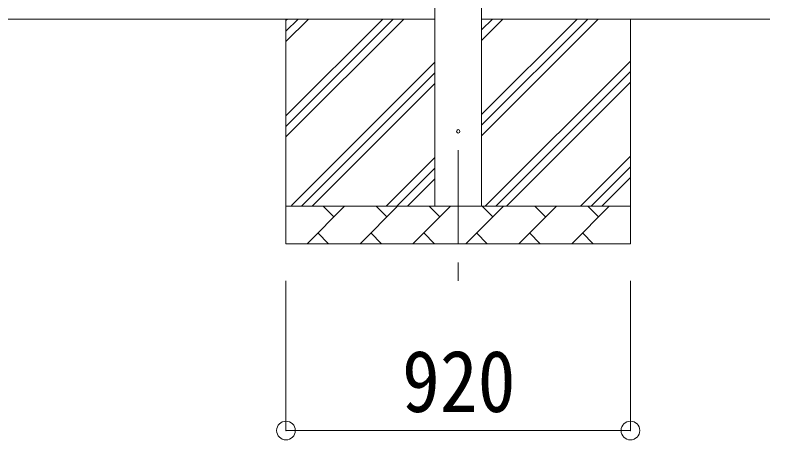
# Model space of a CAD drawing. Units: millimetres at full size, sheet at 1:50; details may follow other scales. Extents: x -14053 to 14053, y -9700 to 9700.
# Drawn here: x -3829 to -1813, y -6224 to -5090 of the extents above; entities that cross this region are included whole.
import ezdxf
from ezdxf.enums import TextEntityAlignment as Align

# ---------------------------------------------------------------- set-up
doc = ezdxf.new("R2010")
doc.units = ezdxf.units.MM
doc.header["$LTSCALE"] = 50
doc.header["$PDMODE"] = 32
doc.header["$PDSIZE"] = 50
doc.linetypes.add('CHAIN1', pattern=[8, 5, -1, 1, -1])
for name, color, linetype, lineweight in [('0-1_Defpoints', 7, 'CHAIN1', 9), ('0-2_TEXT1', 4, 'Continuous', 9), ('0-3_SHAPE', 7, 'Continuous', 9), ('0-8_TABLE1', 6, 'Continuous', 9)]:
    doc.layers.add(name, color=color, linetype=linetype, lineweight=lineweight)
doc.styles.add('ＭＳ ゴシック', font='')
doc.styles.get('ＭＳ ゴシック').set_extended_font_data('MS Gothic')

msp = doc.modelspace()

# ---------------------------------------------------------------- linework, layer by layer
at = {"layer": '0-1_Defpoints'}
msp.add_line((-2645.4, -5450.37), (-2645.4, -5799.37), dxfattribs=at)
at = {"layer": '0-2_TEXT1'}
for p, q in [((-2707.9, -5600.37), (-2707.9, -2600.37)), ((-2582.9, -2600.37), (-2582.9, -5600.37))]:
    msp.add_line(p, q, dxfattribs=at)
msp.add_circle((-2645.4, -5400.37), 4.5, dxfattribs=at)
at = {"layer": '0-3_SHAPE'}
for p, q in [((-2707.9, -5100.37), (-8455.9, -5100.37)), ((-3105.4, -5100.37), (-3105.4, -5700.37)), ((-3105.4, -5132.58), (-3073.19, -5100.37)), ((-3105.4, -5358.85), (-2846.92, -5100.37)), ((-3105.4, -5387.14), (-2818.63, -5100.37)), ((-3105.4, -5415.42), (-2790.35, -5100.37)), ((-3105.4, -5160.86), (-3044.91, -5100.37)), ((-3105.4, -5104.3), (-3101.48, -5100.37)), ((-2582.9, -5100.37), (-1812.9, -5100.37)), ((-2582.9, -5129.2), (-2554.08, -5100.37)), ((-2582.9, -5157.48), (-2525.79, -5100.37)), ((-2582.9, -5412.04), (-2271.23, -5100.37)), ((-2582.9, -5355.47), (-2327.8, -5100.37)), ((-2582.9, -5383.76), (-2299.52, -5100.37)), ((-2185.4, -5100.37), (-2185.4, -5700.37)), ((-3090.4, -5598.41), (-2707.9, -5215.91)), ((-2573.24, -5600.37), (-2185.4, -5212.53)), ((-2544.96, -5600.37), (-2185.4, -5240.81)), ((-3064.08, -5600.37), (-2707.9, -5244.2)), ((-3035.79, -5600.37), (-2707.9, -5272.48)), ((-2516.67, -5600.37), (-2185.4, -5269.1)), ((-2837.8, -5600.37), (-2707.9, -5470.47)), ((-2318.68, -5600.37), (-2185.4, -5467.09)), ((-2809.52, -5600.37), (-2707.9, -5498.76)), ((-2290.4, -5600.37), (-2185.4, -5495.37)), ((-2781.23, -5600.37), (-2707.9, -5527.04)), ((-2262.12, -5600.37), (-2185.4, -5523.66)), ((-3105.4, -5600.37), (-2185.4, -5600.37)), ((-3048.95, -5700.37), (-2948.95, -5600.37)), ((-2977.51, -5628.93), (-3006.06, -5600.37)), ((-2907.53, -5700.37), (-2807.53, -5600.37)), ((-2836.09, -5628.93), (-2864.64, -5600.37)), ((-2766.11, -5700.37), (-2666.11, -5600.37)), ((-2694.66, -5628.93), (-2723.22, -5600.37)), ((-2624.69, -5700.37), (-2524.69, -5600.37)), ((-2553.24, -5628.93), (-2581.8, -5600.37)), ((-2483.27, -5700.37), (-2383.27, -5600.37)), ((-2411.82, -5628.93), (-2440.37, -5600.37)), ((-2341.85, -5700.37), (-2241.85, -5600.37)), ((-2270.4, -5628.93), (-2298.95, -5600.37)), ((-3020.4, -5671.82), (-2991.85, -5700.37)), ((-2878.98, -5671.82), (-2850.43, -5700.37)), ((-2737.56, -5671.82), (-2709, -5700.37)), ((-2596.14, -5671.82), (-2567.58, -5700.37)), ((-2454.71, -5671.82), (-2426.16, -5700.37)), ((-2313.29, -5671.82), (-2284.74, -5700.37)), ((-2185.4, -5700.37), (-3105.4, -5700.37))]:
    msp.add_line(p, q, dxfattribs=at)
at = {"layer": '0-8_TABLE1'}
for p, q in [((-3105.4, -6199.37), (-3105.4, -5799.37)), ((-2185.4, -6199.37), (-2185.4, -5799.37)), ((-3105.4, -6199.37), (-2185.4, -6199.37))]:
    msp.add_line(p, q, dxfattribs=at)
for p in [(-3105.4, -6199.37), (-2185.4, -6199.37)]:
    msp.add_point(p, dxfattribs=at)

# ---------------------------------------------------------------- texts
at = {"layer": '0-8_TABLE1', "color": 7, "style": 'ＭＳ ゴシック', "width": 0.9}
msp.add_text('920', height=165, dxfattribs=at).set_placement((-2795.4, -6199.37), align=Align.BOTTOM_LEFT)

doc.saveas('drawing.dxf')
